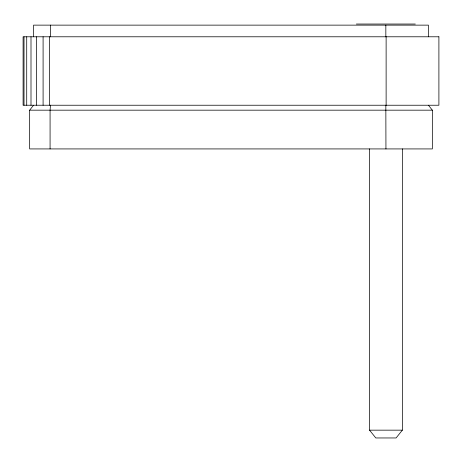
<?xml version="1.0" encoding="UTF-8"?>
<svg xmlns="http://www.w3.org/2000/svg" width="462" height="462" viewBox="0 0 462 462"><rect width="100%" height="100%" fill="white"/><g stroke="black" fill="none" stroke-linecap="round" stroke-linejoin="round"><path stroke-width="0.69" d="M50.479 105.232L50.075 110.175L50.075 148.926M428.441 105.232L432.34 110.175L432.34 148.926L29.66 148.926L29.66 110.175L33.559 105.232M402.356 148.926L402.356 430.157L396.09 437.959L375.802 437.959L369.536 430.157L369.536 148.926M356.375 24.041L415.303 24.041M29.66 110.175L432.34 110.175M369.536 430.157L402.356 430.157M385.839 105.232L385.943 148.926M428.441 36.787L428.441 25.133L33.559 25.133L33.559 36.787M386.122 36.787L386.122 105.232M385.839 25.133L385.839 36.787M50.479 25.133L50.479 36.787M49.399 36.787L49.399 105.232M43.093 36.787L43.093 105.232M36.585 36.787L36.585 105.232M31 36.787L31 105.232M26.715 36.787L26.715 105.232M24.018 36.787L24.018 105.232M438.9 36.787L23.1 36.787L23.1 105.232L438.9 105.232L438.9 36.787"/></g></svg>
